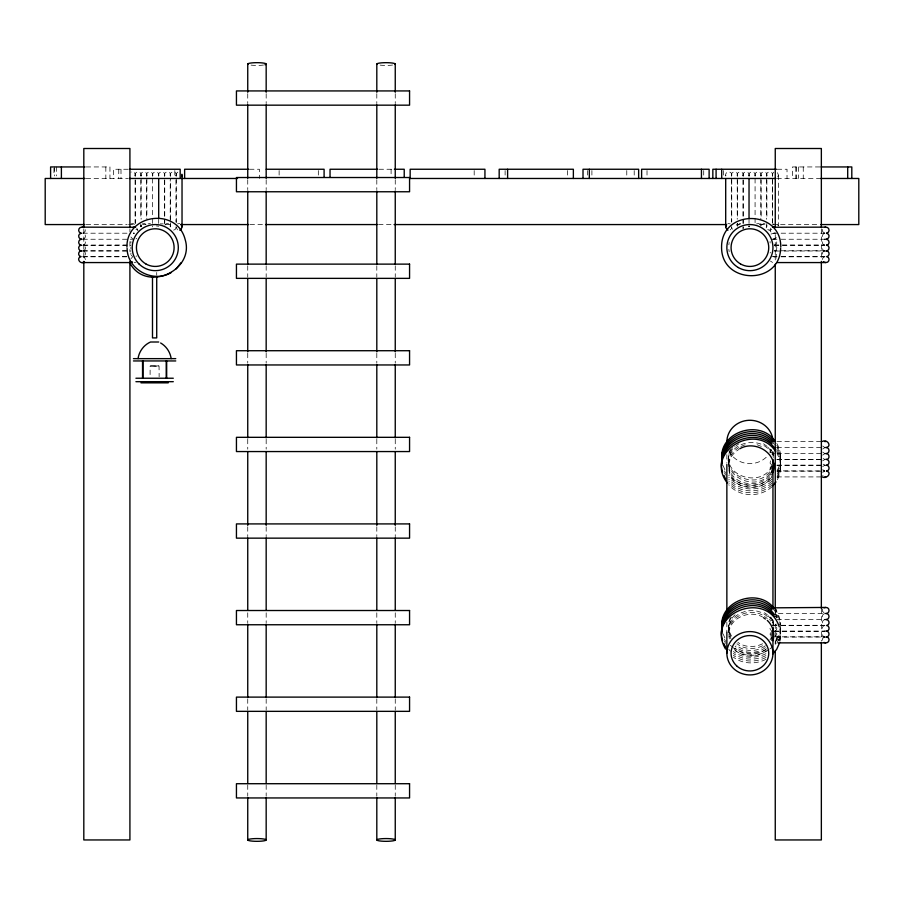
<?xml version="1.0" encoding="UTF-8"?>
<svg xmlns="http://www.w3.org/2000/svg" width="904" height="904" viewBox="0 0 904 904"><rect width="100%" height="100%" fill="white"/><g stroke="black" fill="none" stroke-linecap="round" stroke-linejoin="round"><path stroke-width="0.68" stroke-dasharray="4.52 3.39" d="M135.08 176.02C133.871 170.607 142.346 170.607 141.126 176.02M135.363 175.139L135.261 176.031C136.075 173.534 133.261 170.528 130.831 172.155M140.843 176.02C139.634 170.607 148.109 170.607 146.889 176.02M141.126 175.139L141.024 176.031L140.843 175.139M146.606 176.02C145.42 170.653 153.804 170.54 152.753 176.031L152.652 175.139M146.889 175.139L146.787 176.031L146.606 175.139M152.55 176.031C151.533 170.585 159.827 170.585 158.799 176.031L158.697 175.139M152.652 226.87L152.55 225.977M158.595 176.031C157.545 170.54 165.929 170.653 164.743 176.02L164.743 175.139M164.46 176.02C163.251 170.607 171.715 170.607 170.506 176.02M170.223 176.02C169.014 170.607 177.478 170.607 176.269 176.02M170.506 175.139L170.404 176.031L170.223 175.139M175.986 176.02L176.393 173.41L178.224 171.805M176.269 175.139L176.167 176.031L175.986 175.139M176.269 226.87L175.387 229.311L173.24 230.317M725.697 175.139L725.799 176.031C724.341 170.63 733.02 170.596 731.743 176.02L731.743 175.139M731.46 176.02C730.251 170.607 738.715 170.607 737.506 176.02L737.506 175.139M737.223 176.02C736.014 170.607 744.478 170.607 743.269 176.02M731.743 226.87L731.336 228.588M742.986 176.02C741.8 170.653 750.184 170.54 749.134 176.031M743.269 175.139L743.167 176.031L742.986 175.139M748.93 176.031C747.913 170.585 756.196 170.585 755.179 176.031L755.077 175.139M743.269 226.87L742.862 228.588M748.93 225.977L749.032 226.87L749.134 225.977M754.976 176.031C753.925 170.54 762.309 170.653 761.123 176.02L761.123 175.139M760.84 176.02C759.631 170.607 768.095 170.607 766.886 176.02L766.886 175.139M766.603 176.02C765.383 170.607 773.858 170.607 772.649 176.02M772.366 176.02L772.773 173.41L773.869 172.155M771.756 229.311C769.214 232.249 765.134 228.057 767.01 225.141M772.649 175.139L772.547 176.031L772.366 175.139M766.886 223.401L766.004 229.311M777.519 172.698L778.412 175.139L777.519 177.579M728.85 244.781L729.155 242.453M728.534 463.176C727.912 441.785 760.919 434.847 770.796 452.588M728.737 463.684C729.178 456.633 732.884 451.232 738.862 447.548M728.929 464.204C729.596 457.706 733.359 452.915 738.862 449.435M728.534 631.421C728.002 610.912 759.224 602.652 770.174 620.155M728.737 631.941C729.2 616.381 749.213 607.465 762.569 615.127M728.929 632.45C730.274 617.658 749.698 609.624 762.569 617.014M780.468 627.975L779.79 632.755L775.169 641.535M780.638 628.755L779.79 634.732L775.169 643.512M779.79 640.484L780.796 633.308L780.129 628.529M779.96 641.173L780.796 635.196L779.79 628.031M130.91 241.481L130.91 243.04M130.91 247.244L130.91 248.803M130.91 253.007L130.91 254.566M770.095 241.481L770.095 243.04M822.357 229.39L822.696 231.684L824.821 233.096M822.233 259.55L823.25 257.414L824.821 256.634C821.487 256.329 821.544 251.267 824.821 250.871M769.971 639.84L771.711 637.23M141.25 225.141L140.843 226.87L140.843 223.401M170.63 225.141L170.223 226.87L170.223 179.975M737.325 225.977L739.461 223.537L741.755 223.876M730.443 449.299C718.228 477.188 765.654 490.16 773.056 462.814M773.056 464.792C764.106 495.618 712.51 474.306 732.918 447.152M773.056 466.769C762.773 499.844 709.211 472.86 735.088 446.486M773.056 468.656C767.948 490.024 730.816 488.205 728.929 465.91M773.056 470.543C767.948 491.912 730.816 490.092 728.929 467.797M773.056 472.43C767.948 493.799 730.816 491.979 728.929 469.684M777.327 470.069C782.062 461.91 781.576 451.525 776.83 443.48M777.327 472.046C782.062 463.888 781.576 453.503 776.83 445.457M777.327 474.024C782.062 465.865 781.576 455.492 776.83 447.435M777.327 475.911C781.768 468.148 781.768 458.204 777.327 450.441M777.327 477.798C781.768 470.023 781.768 460.091 777.327 452.328M777.327 479.685C781.768 471.911 781.768 461.978 777.327 454.203M730.443 617.545C727.291 623.24 728.68 631.252 731.472 635.975M773.056 631.06L769.451 637.738M773.056 633.049L769.451 639.716M773.056 635.026L770.897 639.93M771.361 640.733L773.056 636.902M776.83 643.388L779.79 636.71L780.796 629.534L780.299 625.952M778.807 640.823L780.796 631.421L779.79 624.257M130.91 258.77L132.538 256.928M770.095 253.007L770.434 252.272M770.434 449.051L770.434 452.079L774.355 453.695M770.434 460.859L770.095 463.153L771.711 464.995M776.468 618.02L776.818 615.726L775.169 613.579M822.696 608.957L822.357 611.251L824.821 613.387L776.954 613.488M731.472 617.172C728.364 622.302 727.347 630.913 731.008 636.879M164.867 225.141C166.2 222.034 170.856 223.706 170.506 226.87L170.506 178.608M761.247 225.141L763.857 223.424L766.004 224.429M772.773 225.141L773.869 223.876M735.088 614.743C728.748 620.438 726.534 630.856 731.008 638.857M770.988 228.034C768.038 230.882 772.253 233.966 775.203 233.605M776.468 237.729L772.558 239.345M822.696 449.051L824.821 447.649M822.696 455.096L824.821 453.695M822.696 460.859L824.821 459.458L822.696 458.125M822.696 466.622L824.821 465.21L822.696 463.888M822.696 472.385L824.821 470.973L776.954 470.871M770.434 621.048L772.558 619.635M776.468 624.065L775.203 625.172L772.558 625.478L776.954 625.297M730.229 229.853L730.861 229.311M736.025 445.808L738.862 443.785M772.039 477.097C760.185 488.16 739.37 487.708 728.771 475.188M772.039 479.075C760.185 490.137 739.37 489.685 728.771 477.165M772.039 481.052C760.185 492.115 739.37 491.663 728.771 479.143M772.039 482.939C760.185 494.002 739.37 493.55 728.771 481.03M772.039 484.826C760.185 495.878 739.37 495.437 728.771 482.917M772.039 486.714C760.185 497.765 739.37 497.324 728.771 484.804M765.394 645.693C757.077 652.383 744.071 651.976 736.025 645.015M765.394 647.58C756.727 654.575 743.224 653.682 735.088 646.224M766.343 648.789C757.62 656.394 743.54 655.886 735.088 648.111M766.343 650.677C757.145 658.733 741.416 657.784 733.641 648.236M768.988 649.513C758.885 657.231 743.483 657.231 733.381 649.513M770.005 648.789L772.039 647.32M83.756 238.837C86.434 237.741 85.688 233.661 82.919 233.3M83.756 250.645C86.434 249.549 85.688 245.47 82.919 245.108L130.775 245.007M136.018 238.837L136.741 238.351M136.018 256.408L136.741 255.922M770.988 234.079L775.203 232.791M771.711 465.515L769.971 468.136L771.711 470.758M771.711 471.278L769.971 473.899L771.711 476.51M775.203 613.081L776.818 611.251L776.468 608.957M771.711 631.467L769.971 634.077L771.711 636.698M775.203 630.935C778.344 629.602 776.626 624.935 773.451 625.297M775.203 636.698L776.943 634.077L775.203 631.467M775.203 642.461L776.943 639.84L775.203 637.23M130.831 223.876L133.125 223.537L134.481 224.429M142.357 223.876L144.651 223.537L146.007 224.429M148.12 223.876L150.414 223.537M160.211 223.876L163.228 223.876M177.5 223.876L179.794 223.537M756.591 223.876L758.885 223.537L760.716 225.141M740.896 446.452L745.291 444.745M762.569 643.761C754.896 647.671 744.975 647.58 737.913 642.416M762.569 645.75C754.546 649.863 744.094 649.479 736.975 643.716M765.937 649.727C756.128 654.722 743.529 654.677 734.398 648.27M765.937 653.682C755.778 658.88 742.557 658.587 733.381 651.49M765.937 655.569C755.778 660.767 742.557 660.474 733.381 653.377M765.937 657.457C755.778 662.643 742.557 662.361 733.381 655.264M765.937 659.344C755.778 664.53 742.557 664.248 733.381 657.151M82.919 233.096L85.032 231.684L85.383 229.39M82.919 245.187C85.688 244.814 86.434 240.746 83.756 239.65M136.018 262.171L134.278 262.567M774.355 245.187C778.773 244.34 776.615 238.114 772.558 239.142M824.821 233.3C821.521 233.74 821.521 238.701 824.821 239.142M771.711 453.989L774.355 453.48L773.451 453.593M824.821 613.59C821.521 614.031 821.521 618.991 824.821 619.432M824.821 619.635C821.521 620.076 821.521 625.037 824.821 625.478C821.487 625.771 821.544 630.845 824.821 631.241M824.821 636.924L822.696 638.337L822.357 640.631M154.042 366.063L150.12 366.097L150.087 376.753M727.935 223.537L730.229 223.876M133.374 233.3L134.278 233.198L133.374 233.096M776.954 256.521L772.558 256.634L776.954 256.815M773.451 256.815C777.214 257.211 778.22 251.448 774.355 250.871M150.527 365.849L159.059 366.018L159.127 376.753M158.595 365.849L152.878 366.188M86.208 166.946L109.949 166.946L109.949 178.472M819.905 166.946L792.458 166.946L792.458 178.472M128.21 169.251L113.407 169.251L113.407 178.472M249.527 169.251L259.414 169.251L259.414 178.472M379.025 169.251L393.025 169.251M777.225 169.251L787.022 169.251L787.022 178.472M86.162 178.472L128.21 178.472M776.875 178.472L819.905 178.472M86.162 224.565L127.125 224.565M128.537 224.565L134.188 224.565M142.662 224.565L145.487 224.565M165.262 224.565L170.912 224.565M250.012 224.565L264.137 224.565M378.55 224.565L392.675 224.565M737.325 224.565L740.15 224.565M759.925 224.565L765.575 224.565M772.637 224.565L819.25 224.565M82.897 233.198L130.775 233.198M133.385 233.198L134.278 233.198M773.451 233.198L776.954 233.198M781.112 233.198L824.832 233.198M82.897 239.244L133.385 239.244M773.451 239.244L776.954 239.244M781.112 239.244L824.832 239.244C821.578 239.842 821.465 244.69 824.821 245.187M774.344 245.007L824.832 245.007C821.578 245.605 821.465 250.442 824.821 250.95L774.344 251.052C777.067 250.521 777.926 246.566 775.203 245.402M82.897 245.289L130.775 245.289M774.344 245.289L781.112 245.289M782.457 245.289L824.832 245.289M82.897 250.77L126.616 250.77M774.344 250.77L776.954 250.77M781.112 250.77L824.832 250.77M82.897 251.052L130.775 251.052M82.897 256.521L126.616 256.521M781.112 256.521L824.832 256.521M82.897 256.815L126.616 256.815M781.112 256.815L824.832 256.815M776.954 441.491L822.222 441.491M776.954 447.536L824.832 447.536L822.696 446.034M776.954 453.593L824.832 453.593L822.696 452.079M776.954 459.345L824.832 459.345M776.954 459.639L824.832 459.639M776.954 465.108L824.832 465.108M776.954 465.39L824.832 465.39M776.954 471.153L824.832 471.153M776.954 476.916L822.222 476.916M776.954 619.534L824.832 619.534M781.112 625.297L824.832 625.297M773.451 625.579L776.954 625.579M781.112 625.579L824.832 625.579M774.344 631.06L824.832 631.06C821.578 631.659 821.465 636.506 824.821 637.004L774.344 637.105M774.344 631.342L824.832 631.342M774.344 636.823L824.832 636.823M156.335 366.188L155.172 366.063M773.451 256.521L776.468 258.035M156.403 225.932L158.742 226.237M138.109 230.317L135.973 229.311M772.558 262.465L770.434 261.064M824.821 471.052L822.696 469.651M772.558 619.432L770.095 617.296M757.077 444.745L761.473 446.452M775.203 613.895L776.468 615.002L779.293 621.251M770.988 630.461L771.711 630.935M132.538 238.837L130.91 236.995M132.538 256.408L131.261 255.301M83.756 251.165C86.434 252.272 85.688 256.34 82.919 256.702L84.479 257.414L85.496 259.55M763.507 443.785L767.281 446.486M764.456 612.709L767.281 614.743M764.456 616.483L767.281 618.505M730.33 645.343L733.381 647.535M177.5 229.853L175.986 226.87M822.696 475.414L823.25 476.035M136.741 228.034L137.758 230.17M772.039 441.525L774.389 444.384M768.004 447.367L770.796 450.7L772.491 454.531M774.389 608.674C778.423 612.844 780.197 618.72 780.638 624.393M772.83 608.754C777.225 613.093 780.073 618.991 780.468 625.172M775.169 615.466L776.83 617.579M768.004 615.624L770.796 618.946L772.491 622.777M728.771 649.287L730.33 651.185M777.519 224.429L778.31 225.977M736.624 224.429L737.404 225.977L737.506 223.401M732.342 229.311L731.46 226.87M770.434 629.828L769.971 628.314M771.361 450L773.056 453.831L773.643 457.944M723.076 465.616L725.539 471.176M724.556 470.927L725.539 473.154M724.556 472.905L725.539 475.142M770.796 616.969L773.056 622.076L773.643 626.189M723.076 633.862L725.539 639.433M724.556 639.184L725.539 641.411M724.556 641.162L725.539 643.388M766.479 225.141L766.886 226.87M743.393 228.588L742.986 226.87M140.719 225.141L141.126 226.87L141.126 225.989M773.056 451.853L773.835 457.334M779.79 622.37L780.129 624.754M773.056 620.099L773.835 625.579M728.929 634.167L729.313 636.902M728.929 636.054L729.313 638.789M728.85 249.425L729.155 251.741M766.603 175.139L766.705 176.031M760.84 175.139L760.942 176.031M737.223 175.139L737.325 176.031M731.46 175.139L731.562 176.031M164.46 175.139L164.562 176.031M135.08 175.139L135.182 176.031M821.352 228.938L821.352 259.979M821.352 608.528L821.352 640.981M803.249 166.946L803.249 178.472M798.39 166.946L798.39 178.472M796.503 166.946L796.503 178.472M795.814 166.946L795.814 178.472M778.412 175.139L778.412 225.989M775.259 234.577L775.259 259.979M775.259 608.528L775.259 616.991M775.259 624.054L775.259 646.631M772.954 451.808L772.954 457.447M772.954 620.856L772.954 626.495M772.649 179.975L772.649 223.401M772.366 178.608L772.366 223.401M766.886 179.975L766.886 219.288M766.603 178.608L766.603 219.288M766.603 225.989L766.603 226.87M761.123 179.975L761.123 219.288M760.84 178.608L760.84 219.288M760.84 223.401L760.84 225.989M755.077 178.608L755.077 223.401M749.032 175.139L749.032 176.02M749.032 219.288L749.032 223.401M749.032 225.989L749.032 226.87M743.269 179.975L743.269 216.61M743.269 219.288L743.269 223.401M742.986 179.975L742.986 216.61M742.986 219.288L742.986 223.401M737.506 179.975L737.506 219.288M737.223 178.608L737.223 219.288M737.223 223.401L737.223 225.989M731.743 179.975L731.743 222.034M731.46 178.608L731.46 222.034M726.861 454.633L726.861 463.085M726.861 622.268L726.861 632.122M723.562 170.562L723.562 175.828M703.719 170.562L703.719 175.828M647.015 170.562L647.015 175.828M634.201 170.562L634.201 175.828M626.777 170.562L626.777 175.828M591.905 170.562L591.905 178.472M587.464 170.562L587.464 175.828M567.429 170.562L567.429 175.828M505.11 170.562L505.11 175.828M474.182 170.562L474.182 175.828M395.251 93.677L395.251 103.553M395.251 179.726L395.251 189.603M395.251 265.787L395.251 277.076M395.251 353.249L395.251 363.125M395.251 439.299L395.251 449.175M395.251 526.772L395.251 536.648M395.251 612.822L395.251 622.698M395.251 698.871L395.251 710.16M395.251 784.932L395.251 796.221M391.093 169.251L391.093 175.828M376.81 93.677L376.81 103.553M376.81 179.726L376.81 189.603M376.81 265.787L376.81 277.076M376.81 353.249L376.81 363.125M376.81 439.299L376.81 449.175M376.81 526.772L376.81 536.648M376.81 612.822L376.81 622.698M376.81 698.871L376.81 710.16M376.81 784.932L376.81 796.221M318.321 170.562L318.321 175.828M279.121 170.562L279.121 175.828M266.171 93.677L266.171 103.553M266.171 179.726L266.171 189.603M266.171 265.787L266.171 277.076M266.171 353.249L266.171 363.125M266.171 439.299L266.171 449.175M266.171 526.772L266.171 536.648M266.171 612.822L266.171 622.698M266.171 698.871L266.171 710.16M266.171 784.932L266.171 796.221M247.741 93.677L247.741 103.553M247.741 179.726L247.741 189.603M247.741 265.787L247.741 277.076M247.741 353.249L247.741 363.125M247.741 439.299L247.741 449.175M247.741 526.772L247.741 536.648M247.741 612.822L247.741 622.698M247.741 698.871L247.741 710.16M247.741 784.932L247.741 796.221M176.269 178.608L176.269 223.401M175.986 179.975L175.986 222.034M174.834 170.562L174.834 175.828M164.743 179.975L164.743 216.61M164.743 219.288L164.743 223.401M164.46 179.975L164.46 216.61M164.46 219.288L164.46 223.401M158.697 219.288L158.697 223.401M156.72 272.454L156.72 275.234M152.652 178.608L152.652 217.954M152.652 219.288L152.652 223.401M146.889 178.608L146.889 219.288M146.606 179.975L146.606 219.288M141.126 178.608L141.126 219.288M140.843 179.975L140.843 219.288M135.363 179.975L135.363 223.401M135.08 179.975L135.08 223.401M129.916 228.938L129.916 231.763M129.916 241.639L129.916 251.515M121 169.251L121 178.472M118.752 169.251L118.752 178.472M105.836 166.946L105.836 178.472M83.812 228.938L83.812 259.979M56.534 166.946L56.534 175.907M54.647 166.946L54.647 175.907M53.957 168.223L53.957 175.907M263.482 65.031A9.221 1.379 0 0 1 250.442 65.031M392.551 65.031A9.221 1.379 0 0 1 379.51 65.031M771.428 449.717A23.052 21.673 0 0 1 769.869 452.791M766.208 457.277A23.052 21.673 0 0 1 728.85 450.768"/><path stroke-width="1.36" d="M181.93 176.031L181.93 174.246M182.032 175.139L182.032 226.87L181.15 229.311L179.794 230.204M727.935 230.204L725.799 227.763L726.59 224.429M126.933 247.097C126.357 213.638 177.037 207.152 185.15 239.515C194.744 270.612 146.832 292.455 130.368 263.866M780.638 248.363C779.7 285.653 721.121 284.353 721.573 247.097C721.29 209.016 781.079 209.016 780.796 247.097M773.259 469.165L773.835 465.063L773.056 459.571M773.056 472.43C778.672 454.011 755.597 439.491 739.8 448.757M773.056 640.676C774.954 633.173 772.671 625.319 767.281 620.393M138.063 358.639C139.013 351.441 143.872 344.955 150.505 342.006L158.72 342.006M779.79 642.36L776.728 649.241L772.83 654.01M176.167 268.917L180.879 262.849M772.83 485.753L775.948 481.945M84.479 261.685C80.705 265.369 75.484 257.979 81.111 256.634C77.778 256.329 77.834 251.267 81.111 250.871M171.353 272.488C153.352 283.517 127.193 269.697 127.102 248.363M81.111 233.3C77.247 233.876 78.264 239.65 82.015 239.244C78.264 238.837 77.247 244.6 81.111 245.187M81.111 245.108C77.247 245.685 78.264 251.459 82.015 251.052M826.618 233.096C830.482 232.509 829.476 226.746 825.714 227.153L772.558 227.254M826.618 245.187C830.482 244.6 829.476 238.837 825.714 239.244C829.476 239.65 830.482 233.876 826.618 233.3M825.714 459.345C830.143 460.305 830.098 453.051 825.714 453.593C830.121 453.977 830.121 447.152 825.714 447.536C832.494 446.926 827.409 438.485 822.222 441.491M825.714 465.39C829.476 465.797 830.482 460.034 826.618 459.458M826.618 471.052C829.917 470.611 829.917 465.65 826.618 465.21M771.711 607.85L825.714 607.443C830.121 607.059 830.121 613.872 825.714 613.488C830.121 613.104 830.121 619.918 825.714 619.534C829.476 619.127 830.482 624.901 826.618 625.478C829.951 625.771 829.895 630.845 826.618 631.241M823.973 607.85L825.714 607.443M135.171 227.254L82.015 227.153C78.264 226.746 77.247 232.509 81.111 233.096M133.374 227.254L134.278 227.153M824.821 227.254L825.714 227.153M825.714 251.052C829.476 251.459 830.482 245.685 826.618 245.108M776.954 262.567L825.714 262.567C829.476 262.974 830.482 257.211 826.618 256.634C829.951 256.329 829.895 251.267 826.618 250.871M772.558 441.604L774.344 441.491L773.451 441.491M824.821 441.604L825.714 441.491M822.222 476.916C826.561 479.482 832.494 472.882 826.618 470.973M825.714 637.105C830.121 637.489 830.121 630.676 825.714 631.06M778.344 642.868L825.714 642.868C829.476 643.275 830.482 637.501 826.618 636.924M84.976 166.946L50.601 166.946L50.601 178.472M821.058 166.946L851.805 166.946L851.805 178.472M129.453 169.251L180.178 169.251L180.178 178.472L129.453 178.472M248.656 169.251L184.631 169.251L184.631 178.472M266.239 169.251L324.095 169.251L324.095 177.15M377.623 169.251L330.039 169.251L330.039 177.15M394.381 169.251L404.224 169.251L404.224 177.15M776.468 169.251L712.838 169.251L712.838 178.472M84.976 178.472L45.2 178.472L45.2 224.565L84.75 224.565M180.8 178.472L237.526 178.472M409.625 178.472L775.903 178.472M820.662 178.472L858.8 178.472L858.8 224.565L820.662 224.565M180.8 224.565L248.6 224.565M265.55 224.565L377.137 224.565M394.087 224.565L726.025 224.565M82.015 262.567L130.775 262.567M133.453 358.639L175.76 358.639M133.453 360.945L175.76 360.945M135.916 378.234L173.297 378.234M135.916 381.691L173.297 381.691M140.967 382.844L168.246 382.844M773.451 227.153L774.355 227.254M825.714 262.567L823.25 261.685M82.015 227.153L82.919 227.254M824.821 476.815L825.714 476.916M773.451 607.443L775.203 607.85M825.714 642.868L823.973 642.461M160.641 342.989C166.302 346.243 170.28 352.176 171.161 358.639M131.814 261.685L132.538 262.171M772.039 441.525C754.648 423.637 718.657 437.965 721.912 463.673M772.039 443.412C754.648 425.524 718.657 439.852 721.912 465.56M772.039 607.793C754.648 589.916 718.657 604.245 721.912 629.952M772.039 609.771C754.648 591.894 718.657 606.222 721.912 631.93M763.507 617.692L765.394 619.037M775.169 441.378C760.174 418.462 718.296 431.852 721.912 459.718M773.609 441.446C757.473 420.891 718.42 434.971 721.912 461.695M775.948 450.056C760.185 423.931 713.471 441.92 722.578 472.227M775.948 451.943C756.445 421.106 703.651 451.785 727.2 482.894M773.609 607.725C757.473 587.171 718.42 601.239 721.912 627.975M774.389 614.517C758.84 592.741 718.352 606.527 721.912 633.817M774.389 616.404C757.439 592.651 713.731 611.42 722.578 640.484M181.15 224.429L182.032 226.87M724.059 475.572L725.539 478.905M779.293 626.913C767.225 589.171 704.566 612.923 725.539 649.049M724.059 643.817L725.539 647.162M773.056 627.828L773.451 630.574M847.703 166.946L847.703 178.472M821.352 227.525L821.352 148.505L775.259 148.505L775.259 227.525M821.352 261.392L821.352 608.528M821.352 642.394L821.352 839.952L775.259 839.952L775.259 650.857M775.259 264.217L775.259 608.528M772.954 461.673L772.954 608.177M772.954 627.896L772.954 653.253A23.052 21.673 0 0 1 738.376 672.022A23.052 21.673 0 0 1 738.376 634.495A23.052 21.673 0 0 1 772.954 653.253M749.032 178.608L749.032 217.954M726.861 464.486L726.861 611.002M726.861 632.122L726.861 653.253M725.697 178.608L725.697 226.87M721.697 169.251L721.697 178.472M716.092 169.251L716.092 178.472M709.12 178.472L709.12 169.251L641.614 169.251L641.614 178.472M701.447 169.251L701.447 178.472M638.653 178.472L638.653 169.251L583.012 169.251L583.012 178.472M589.329 169.251L589.329 178.472M573.362 178.472L573.362 169.251L499.177 169.251L499.177 178.472M507.607 169.251L507.607 178.472M484.939 178.472L484.939 169.251L410.156 169.251L410.156 178.472M395.251 64.048L395.251 92.264M395.251 104.966L395.251 178.325M395.251 191.015L395.251 264.375M395.251 278.477L395.251 351.837M395.251 364.538L395.251 437.898M395.251 452L395.251 525.36M395.251 538.049L395.251 609.997M395.251 624.11L395.251 697.47M395.251 711.572L395.251 783.519M395.251 797.622L395.251 839.952A9.221 1.379 0 0 1 381.42 841.138A9.221 1.379 0 0 1 381.42 838.754A9.221 1.379 0 0 1 395.251 839.952M376.81 64.048L376.81 92.264M376.81 104.966L376.81 178.325M376.81 191.015L376.81 264.375M376.81 278.477L376.81 351.837M376.81 364.538L376.81 437.898M376.81 452L376.81 525.36M376.81 538.049L376.81 609.997M376.81 624.11L376.81 697.47M376.81 711.572L376.81 783.519M376.81 797.622L376.81 839.952M266.171 64.048L266.171 92.264M266.171 104.966L266.171 178.325M266.171 191.015L266.171 264.375M266.171 278.477L266.171 351.837M266.171 364.538L266.171 437.898M266.171 452L266.171 525.36M266.171 538.049L266.171 609.997M266.171 624.11L266.171 697.47M266.171 711.572L266.171 783.519M266.171 797.622L266.171 839.952A9.221 1.379 0 0 1 252.352 841.138A9.221 1.379 0 0 1 252.352 838.754A9.221 1.379 0 0 1 266.171 839.952M247.741 64.048L247.741 92.264M247.741 104.966L247.741 178.325M247.741 191.015L247.741 264.375M247.741 278.477L247.741 351.837M247.741 364.538L247.741 437.898M247.741 452L247.741 525.36M247.741 538.049L247.741 609.997M247.741 624.11L247.741 697.47M247.741 711.572L247.741 783.519M247.741 797.622L247.741 839.952M166.675 360.945L166.675 378.064M166.212 360.945L166.212 378.064M158.697 178.608L158.697 217.954M156.72 276.624L156.72 337.904L152.493 337.904L152.493 276.624M143.001 360.945L143.001 378.064M142.538 360.945L142.538 378.064M129.916 227.525L129.916 148.505L83.812 148.505L83.812 227.525M129.916 261.392L129.916 839.952L83.812 839.952L83.812 261.392M61.393 166.946L61.393 178.472M248.058 64.41A9.221 1.379 0 0 1 258.16 62.681A9.221 1.379 0 0 1 264.94 64.738M377.126 64.41A9.221 1.379 0 0 1 386.031 62.67A9.221 1.379 0 0 1 394.935 64.41M726.861 441.954A23.052 21.673 0 0 1 748.704 420.303A23.052 21.673 0 0 1 772.83 439.683M409.568 90.931L236.441 90.931L236.441 105.169L409.568 105.169L409.568 90.931M409.568 177.523L236.441 177.523L236.441 191.761L409.568 191.761L409.568 177.523M409.568 264.126L236.441 264.126L236.441 278.364L409.568 278.364L409.568 264.126M409.568 350.718L236.441 350.718L236.441 364.956L409.568 364.956L409.568 350.718M409.568 437.321L236.441 437.321L236.441 451.559L409.568 451.559L409.568 437.321M409.568 523.913L236.441 523.913L236.441 538.151L409.568 538.151L409.568 523.913M409.568 610.516L236.441 610.516L236.441 624.754L409.568 624.754L409.568 610.516M409.568 697.108L236.441 697.108L236.441 711.346L409.568 711.346L409.568 697.108M409.568 783.711L236.441 783.711L236.441 797.949L409.568 797.949L409.568 783.711M736.59 665.785A18.837 17.707 0 0 0 768.095 657.841A18.837 17.707 0 0 0 745.032 636.156A18.837 17.707 0 0 0 736.59 665.785M738.376 267.573A23.052 23.052 0 0 0 772.954 247.617A23.052 23.052 0 0 0 738.376 227.65A23.052 23.052 0 0 0 738.376 267.573M740.489 263.923A18.837 18.837 0 0 0 768.739 247.617A18.837 18.837 0 0 0 740.489 231.3A18.837 18.837 0 0 0 740.489 263.923M138.967 263.911A23.052 23.052 0 0 0 177.523 253.572A23.052 23.052 0 0 0 149.296 225.345A23.052 23.052 0 0 0 138.967 263.911M145.849 263.923A18.837 18.837 0 0 0 174.099 247.617A18.837 18.837 0 0 0 145.849 231.3A18.837 18.837 0 0 0 145.849 263.923"/></g></svg>
